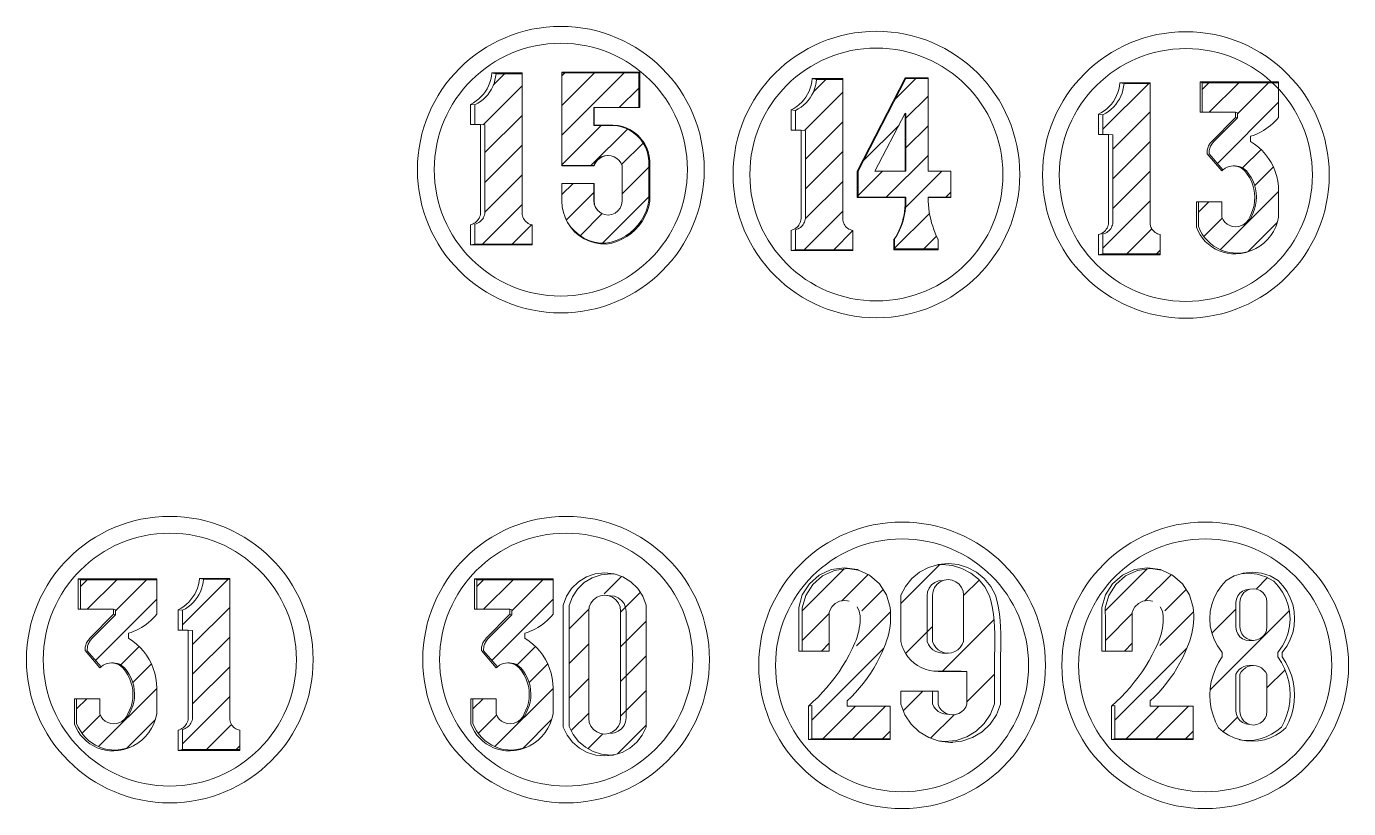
# Model space of a CAD drawing. Header units: inches. Extents: x -241 to 4575, y -126 to 1063.
# Drawn here: x 552.4 to 624.8, y 668 to 710.9 of the extents above; entities that cross this region are included whole.
import ezdxf

# ---------------------------------------------------------------- set-up
doc = ezdxf.new("R2010")
doc.units = ezdxf.units.IN
doc.header["$MEASUREMENT"] = 0
pattern_1 = [(45, (81.5447, 1249.3247), (-0.8148213, 0.8148213), [])]

msp = doc.modelspace()

# ---------------------------------------------------------------- hatches: boundary and pattern name
at = {"lineweight": 20}
h = msp.add_hatch(dxfattribs=at)
h.set_pattern_fill('ANSI31', color=256, scale=9.218651)
h.set_pattern_definition(pattern_1)
h.paths.add_polyline_path([(579.946, 700.022), (579.876, 700.055), (579.811, 700.096), (579.751, 700.144), (579.697, 700.2), (579.651, 700.261), (579.611, 700.327), (579.58, 700.398), (579.558, 700.471), (579.544, 700.547), (579.539, 700.624), (579.539, 708.264), (578.106, 708.264), (578.084, 708.086), (578.048, 707.91), (577.996, 707.738), (577.93, 707.571), (577.849, 707.41), (577.755, 707.257), (577.648, 707.113), (577.528, 706.978), (577.398, 706.855), (577.257, 706.743), (577.107, 706.644), (576.949, 706.558), (576.949, 705.476), (577.261, 705.476), (577.499, 705.458), (577.499, 700.654), (577.489, 700.58), (577.471, 700.507), (577.446, 700.437), (577.413, 700.369), (577.374, 700.306), (577.328, 700.246), (577.276, 700.192), (577.219, 700.144), (577.156, 700.102), (577.09, 700.067), (577.021, 700.039), (576.949, 700.018), (576.949, 698.919), (580.095, 698.919), (580.095, 699.982), (580.019, 699.997)])
h = msp.add_hatch(dxfattribs=at)
h.set_pattern_fill('ANSI31', color=256, scale=9.218651)
h.set_pattern_definition(pattern_1)
h.paths.add_polyline_path([(586.016, 704.673), (585.841, 704.863), (585.643, 705.031), (585.426, 705.173), (585.194, 705.287), (584.992, 705.357), (584.758, 705.406), (584.48, 705.426), (583.459, 705.426), (583.459, 706.413), (585.933, 706.413), (585.933, 708.312), (581.716, 708.312), (581.716, 703.227), (583.459, 703.227), (583.526, 703.379), (583.624, 703.513), (583.748, 703.624), (583.891, 703.708), (584.05, 703.759), (584.232, 703.778), (584.416, 703.759), (584.576, 703.707), (584.721, 703.623), (584.846, 703.511), (584.944, 703.375), (585.012, 703.221), (585.012, 701.278), (584.986, 701.081), (584.91, 700.897), (584.789, 700.738), (584.631, 700.617), (584.447, 700.541), (584.249, 700.515), (584.052, 700.541), (583.867, 700.617), (583.694, 700.75), (583.56, 700.925), (583.485, 701.107), (583.459, 701.303), (583.459, 702.25), (581.716, 702.25), (581.716, 701.278), (581.737, 700.964), (581.8, 700.655), (581.891, 700.391), (582.032, 700.113), (582.208, 699.855), (582.417, 699.624), (582.655, 699.422), (582.918, 699.254), (583.201, 699.122), (583.498, 699.03), (583.806, 698.977), (584.118, 698.966), (584.409, 699.023), (584.692, 699.111), (584.965, 699.228), (585.223, 699.374), (585.465, 699.546), (585.686, 699.743), (585.886, 699.963), (586.061, 700.202), (586.21, 700.459), (586.331, 700.73), (586.422, 701.012), (586.483, 701.303), (586.483, 703.227), (586.482, 703.486), (586.449, 703.743), (586.385, 703.993), (586.29, 704.235), (586.167, 704.462)])
h = msp.add_hatch(dxfattribs=at)
h.set_pattern_fill('ANSI31', color=256, scale=9.218651)
h.set_pattern_definition([(45, (81.5447, 1249.3247), (-0.8148213, 0.8148213), [])])
h.paths.add_polyline_path([(601.788, 708.003), (600.571, 708.003), (597.96, 702.918), (597.96, 701.491), (600.571, 701.491), (600.572, 701.278), (600.567, 701.095), (600.554, 700.913), (600.533, 700.732), (600.502, 700.552), (600.462, 700.373), (600.414, 700.197), (600.358, 700.023), (600.293, 699.853), (600.22, 699.685), (600.139, 699.522), (600.05, 699.362), (599.953, 699.207), (599.953, 698.657), (602.343, 698.657), (602.343, 699.165), (602.256, 699.345), (602.176, 699.528), (602.104, 699.714), (602.039, 699.902), (601.981, 700.093), (601.93, 700.286), (601.887, 700.481), (601.852, 700.677), (601.824, 700.875), (601.804, 701.073), (601.792, 701.272), (601.787, 701.491), (603.037, 701.491), (603.037, 702.912), (601.788, 702.912)])
h.paths.add_polyline_path([(600.539, 706.105), (600.571, 706.079), (600.571, 702.918), (600.539, 702.912), (598.873, 702.912)], flags=16)
h = msp.add_hatch(dxfattribs=at)
h.set_pattern_fill('ANSI31', color=256, scale=9.218651)
h.set_pattern_definition(pattern_1)
h.paths.add_polyline_path([(597.514, 699.713), (597.445, 699.746), (597.379, 699.787), (597.319, 699.836), (597.266, 699.891), (597.219, 699.952), (597.18, 700.018), (597.148, 700.089), (597.126, 700.162), (597.112, 700.238), (597.108, 700.315), (597.108, 707.956), (595.674, 707.956), (595.653, 707.777), (595.616, 707.601), (595.564, 707.429), (595.498, 707.262), (595.417, 707.101), (595.323, 706.948), (595.216, 706.804), (595.096, 706.669), (594.966, 706.546), (594.825, 706.434), (594.675, 706.335), (594.517, 706.249), (594.517, 705.167), (594.829, 705.167), (595.067, 705.15), (595.067, 700.346), (595.057, 700.271), (595.039, 700.199), (595.014, 700.128), (594.981, 700.061), (594.942, 699.997), (594.896, 699.938), (594.844, 699.884), (594.787, 699.835), (594.725, 699.793), (594.659, 699.758), (594.589, 699.73), (594.517, 699.709), (594.517, 698.61), (597.663, 698.61), (597.663, 699.673), (597.587, 699.689)])
h = msp.add_hatch(dxfattribs=at)
h.set_pattern_fill('ANSI31', color=256, scale=9.218651)
h.set_pattern_definition(pattern_1)
h.paths.add_polyline_path([(614.367, 699.48), (614.298, 699.513), (614.232, 699.554), (614.172, 699.603), (614.119, 699.658), (614.072, 699.719), (614.032, 699.785), (614.001, 699.856), (613.979, 699.93), (613.965, 700.005), (613.961, 700.082), (613.961, 707.723), (612.527, 707.723), (612.506, 707.544), (612.469, 707.368), (612.417, 707.196), (612.351, 707.029), (612.27, 706.868), (612.176, 706.715), (612.069, 706.571), (611.949, 706.436), (611.819, 706.313), (611.678, 706.201), (611.528, 706.102), (611.37, 706.016), (611.37, 704.934), (611.682, 704.934), (611.92, 704.917), (611.92, 700.113), (611.91, 700.038), (611.892, 699.966), (611.867, 699.895), (611.834, 699.828), (611.795, 699.764), (611.749, 699.705), (611.697, 699.651), (611.64, 699.602), (611.578, 699.56), (611.512, 699.525), (611.442, 699.497), (611.37, 699.477), (611.37, 698.377), (614.516, 698.377), (614.516, 699.44), (614.44, 699.456)])
h = msp.add_hatch(dxfattribs=at)
h.set_pattern_fill('ANSI31', color=256, scale=9.218651)
h.set_pattern_definition(pattern_1)
h.paths.add_polyline_path([(620.999, 707.77), (616.814, 707.77), (616.814, 706.149), (618.639, 706.149), (618.738, 706.121), (618.738, 705.846), (617.447, 704.542), (617.367, 704.449), (617.332, 704.399), (617.3, 704.346), (617.272, 704.291), (617.248, 704.234), (617.228, 704.176), (617.212, 704.116), (617.201, 704.056), (617.19, 703.933), (617.191, 703.871), (617.949, 702.987), (617.974, 703.011), (618.069, 703.08), (618.173, 703.135), (618.283, 703.175), (618.397, 703.199), (618.514, 703.207), (618.615, 703.207), (618.73, 703.199), (618.844, 703.175), (618.953, 703.136), (619.056, 703.081), (619.15, 703.013), (619.233, 702.933), (619.374, 702.759), (619.496, 702.572), (619.598, 702.373), (619.679, 702.164), (619.738, 701.948), (619.773, 701.727), (619.786, 701.504), (619.775, 701.28), (619.741, 701.059), (619.684, 700.843), (619.605, 700.634), (619.505, 700.434), (619.433, 700.286), (619.333, 700.155), (619.209, 700.048), (619.066, 699.968), (618.97, 699.935), (618.812, 699.885), (618.647, 699.869), (618.481, 699.885), (618.323, 699.935), (618.178, 700.016), (618.053, 700.125), (617.952, 700.257), (617.88, 700.406), (617.88, 701.239), (616.612, 701.239), (616.612, 699.884), (616.702, 699.673), (616.814, 699.472), (616.946, 699.284), (617.096, 699.11), (617.263, 698.953), (617.446, 698.814), (617.642, 698.694), (617.849, 698.595), (618.065, 698.518), (618.289, 698.463), (618.516, 698.432), (618.746, 698.424), (619.022, 698.447), (619.294, 698.502), (619.558, 698.587), (619.753, 698.675), (619.963, 698.801), (620.185, 698.971), (620.387, 699.166), (620.564, 699.383), (620.716, 699.618), (620.84, 699.869), (620.935, 700.133), (620.999, 700.406), (620.999, 701.824), (620.987, 702.097), (620.952, 702.368), (620.894, 702.635), (620.813, 702.896), (620.711, 703.149), (620.587, 703.392), (620.442, 703.624), (620.279, 703.843), (620.097, 704.047), (619.899, 704.234), (619.685, 704.404), (619.457, 704.555), (619.457, 704.833), (619.606, 704.883), (619.753, 704.939), (619.896, 705.004), (620.037, 705.075), (620.173, 705.153), (620.305, 705.237), (620.434, 705.328), (620.557, 705.425), (620.676, 705.529), (620.789, 705.638), (620.897, 705.752), (620.999, 705.872)])
h = msp.add_hatch(dxfattribs=at)
h.set_pattern_fill('ANSI31', color=256, scale=17)
h.set_pattern_definition([(45, (-351.3235, 1563.7675), (-1.502602, 1.502602), [])])
h.paths.add_polyline_path([(605.432, 676.487), (605.439, 676.616), (605.449, 676.933), (605.451, 677.25), (605.444, 677.568), (605.43, 677.885), (605.404, 678.257), (605.364, 678.604), (605.309, 678.949), (605.237, 679.291), (605.15, 679.63), (604.892, 680.11), (604.546, 680.531), (604.124, 680.877), (603.643, 681.133), (603.121, 681.291), (602.579, 681.344), (602.252, 681.312), (601.807, 681.177), (601.321, 680.918), (600.895, 680.57), (600.545, 680.145), (600.285, 679.66), (600.285, 677.127), (600.348, 676.899), (600.436, 676.68), (600.549, 676.471), (600.684, 676.277), (600.84, 676.099), (601.016, 675.94), (601.208, 675.802), (601.415, 675.687), (601.634, 675.595), (601.861, 675.529), (602.094, 675.489), (602.132, 675.487), (603.605, 675.487), (603.918, 675.476), (603.918, 673.673), (603.847, 673.513), (603.745, 673.372), (603.615, 673.255), (603.464, 673.168), (603.298, 673.114), (603.124, 673.095), (602.951, 673.114), (602.648, 673.148), (602.483, 673.201), (602.334, 673.288), (602.205, 673.404), (602.104, 673.543), (602.034, 673.701), (602.034, 674.394), (600.285, 674.394), (600.285, 673.673), (600.51, 673.099), (600.854, 672.588), (601.3, 672.163), (601.828, 671.845), (602.341, 671.671), (602.72, 671.63), (603.326, 671.696), (603.904, 671.891), (604.426, 672.207), (604.868, 672.628), (605.209, 673.134), (605.432, 673.701)])
h.paths.add_polyline_path([(603.553, 676.794), (603.414, 676.664), (603.251, 676.567), (603.07, 676.506), (602.881, 676.486), (602.692, 676.506), (602.511, 676.567), (602.348, 676.664), (602.209, 676.794), (602.101, 676.951), (602.029, 677.127), (602.029, 679.66), (602.058, 679.88), (602.143, 680.086), (602.279, 680.262), (602.455, 680.398), (602.661, 680.483), (602.881, 680.512), (603.102, 680.483), (603.307, 680.398), (603.484, 680.262), (603.619, 680.086), (603.704, 679.88), (603.733, 679.66), (603.733, 677.127), (603.661, 676.951)], flags=16)
h = msp.add_hatch(dxfattribs=at)
h.set_pattern_fill('ANSI31', color=256, scale=9.218651)
h.set_pattern_definition([(45, (20.0523, 1222.0637), (-0.8148213, 0.8148213), [])])
h.paths.add_polyline_path([(559.506, 680.509), (555.322, 680.509), (555.322, 678.888), (557.147, 678.888), (557.246, 678.86), (557.246, 678.585), (555.955, 677.281), (555.874, 677.188), (555.839, 677.138), (555.808, 677.085), (555.78, 677.03), (555.756, 676.973), (555.736, 676.915), (555.72, 676.855), (555.708, 676.795), (555.697, 676.672), (555.698, 676.61), (556.457, 675.726), (556.482, 675.75), (556.577, 675.819), (556.68, 675.874), (556.79, 675.914), (556.905, 675.938), (557.022, 675.946), (557.122, 675.947), (557.238, 675.938), (557.352, 675.914), (557.461, 675.875), (557.563, 675.82), (557.657, 675.752), (557.741, 675.672), (557.882, 675.498), (558.004, 675.311), (558.106, 675.112), (558.187, 674.903), (558.245, 674.687), (558.281, 674.466), (558.294, 674.243), (558.283, 674.019), (558.249, 673.798), (558.192, 673.582), (558.113, 673.373), (558.013, 673.173), (557.941, 673.025), (557.841, 672.894), (557.717, 672.787), (557.573, 672.707), (557.478, 672.674), (557.319, 672.624), (557.154, 672.608), (556.989, 672.624), (556.831, 672.674), (556.686, 672.755), (556.561, 672.864), (556.46, 672.996), (556.387, 673.145), (556.387, 673.978), (555.12, 673.978), (555.12, 672.623), (555.21, 672.412), (555.322, 672.211), (555.453, 672.023), (555.604, 671.849), (555.771, 671.692), (555.954, 671.553), (556.15, 671.433), (556.357, 671.334), (556.573, 671.257), (556.796, 671.203), (557.024, 671.171), (557.253, 671.163), (557.53, 671.186), (557.802, 671.241), (558.066, 671.326), (558.261, 671.414), (558.471, 671.54), (558.693, 671.71), (558.894, 671.905), (559.072, 672.122), (559.224, 672.357), (559.348, 672.609), (559.443, 672.872), (559.506, 673.145), (559.506, 674.563), (559.495, 674.836), (559.46, 675.107), (559.402, 675.374), (559.321, 675.635), (559.218, 675.888), (559.094, 676.131), (558.95, 676.363), (558.786, 676.582), (558.605, 676.786), (558.406, 676.973), (558.192, 677.143), (557.965, 677.294), (557.965, 677.572), (558.114, 677.622), (558.261, 677.678), (558.404, 677.743), (558.544, 677.814), (558.681, 677.892), (558.813, 677.976), (558.941, 678.067), (559.065, 678.164), (559.183, 678.268), (559.297, 678.377), (559.404, 678.491), (559.506, 678.611)])
h = msp.add_hatch(dxfattribs=at)
h.set_pattern_fill('ANSI31', color=256, scale=9.218651)
h.set_pattern_definition([(45, (31.0971, 1222.1401), (-0.8148213, 0.8148213), [])])
h.paths.add_polyline_path([(563.92, 672.296), (563.85, 672.329), (563.785, 672.37), (563.725, 672.418), (563.671, 672.473), (563.624, 672.534), (563.585, 672.601), (563.554, 672.671), (563.531, 672.745), (563.518, 672.821), (563.513, 672.898), (563.513, 680.538), (562.079, 680.538), (562.058, 680.36), (562.022, 680.184), (561.97, 680.011), (561.903, 679.844), (561.823, 679.684), (561.728, 679.531), (561.621, 679.386), (561.502, 679.252), (561.371, 679.128), (561.23, 679.017), (561.081, 678.917), (560.923, 678.832), (560.923, 677.749), (561.235, 677.749), (561.472, 677.732), (561.472, 672.928), (561.462, 672.854), (561.445, 672.781), (561.419, 672.71), (561.387, 672.643), (561.347, 672.579), (561.301, 672.52), (561.249, 672.466), (561.192, 672.418), (561.13, 672.376), (561.064, 672.341), (560.995, 672.313), (560.923, 672.292), (560.923, 671.192), (564.068, 671.192), (564.068, 672.255), (563.993, 672.271)])
h = msp.add_hatch(dxfattribs=at)
h.set_pattern_fill('ANSI31', color=256, scale=9.218651)
h.set_pattern_definition([(45, (41.7751, 1222.0637), (-0.8148213, 0.8148213), [])])
h.paths.add_polyline_path([(581.229, 680.509), (577.045, 680.509), (577.045, 678.888), (578.87, 678.888), (578.969, 678.86), (578.969, 678.585), (577.678, 677.281), (577.597, 677.188), (577.562, 677.138), (577.53, 677.085), (577.503, 677.03), (577.479, 676.973), (577.459, 676.915), (577.443, 676.855), (577.431, 676.795), (577.42, 676.672), (577.421, 676.61), (578.18, 675.726), (578.205, 675.75), (578.3, 675.819), (578.403, 675.874), (578.513, 675.914), (578.628, 675.938), (578.745, 675.946), (578.845, 675.947), (578.961, 675.938), (579.074, 675.914), (579.184, 675.875), (579.286, 675.82), (579.38, 675.752), (579.464, 675.672), (579.605, 675.498), (579.727, 675.311), (579.829, 675.112), (579.91, 674.903), (579.968, 674.687), (580.004, 674.466), (580.016, 674.243), (580.006, 674.019), (579.972, 673.798), (579.915, 673.582), (579.836, 673.373), (579.735, 673.173), (579.664, 673.025), (579.564, 672.894), (579.44, 672.787), (579.296, 672.707), (579.2, 672.674), (579.042, 672.624), (578.877, 672.608), (578.712, 672.624), (578.554, 672.674), (578.409, 672.755), (578.283, 672.864), (578.182, 672.996), (578.11, 673.145), (578.11, 673.978), (576.842, 673.978), (576.842, 672.623), (576.933, 672.412), (577.044, 672.211), (577.176, 672.023), (577.326, 671.849), (577.494, 671.692), (577.676, 671.553), (577.872, 671.433), (578.08, 671.334), (578.296, 671.257), (578.519, 671.203), (578.747, 671.171), (578.976, 671.163), (579.253, 671.186), (579.525, 671.241), (579.789, 671.326), (579.984, 671.414), (580.193, 671.54), (580.416, 671.71), (580.617, 671.905), (580.795, 672.122), (580.947, 672.357), (581.071, 672.609), (581.165, 672.872), (581.229, 673.145), (581.229, 674.563), (581.217, 674.836), (581.182, 675.107), (581.124, 675.374), (581.044, 675.635), (580.941, 675.888), (580.817, 676.131), (580.673, 676.363), (580.509, 676.582), (580.328, 676.786), (580.129, 676.973), (579.915, 677.143), (579.688, 677.294), (579.688, 677.572), (579.837, 677.622), (579.983, 677.678), (580.127, 677.743), (580.267, 677.814), (580.404, 677.892), (580.536, 677.976), (580.664, 678.067), (580.788, 678.164), (580.906, 678.268), (581.019, 678.377), (581.127, 678.491), (581.229, 678.611)])
h = msp.add_hatch(dxfattribs=at)
h.set_pattern_fill('ANSI31', color=256, scale=10.758676)
h.set_pattern_definition([(45, (-209.8908, 1342.6534), (-0.9509416, 0.9509416), [])])
h.paths.add_polyline_path([(582.121, 679.086), (582.121, 672.455), (582.335, 672.02), (582.633, 671.637), (583.001, 671.321), (583.426, 671.086), (583.889, 670.941), (584.371, 670.892), (584.637, 670.919), (585.016, 671.037), (585.444, 671.275), (585.816, 671.594), (586.117, 671.981), (586.333, 672.42), (586.333, 679.116), (586.153, 679.6), (585.871, 680.032), (585.501, 680.392), (585.062, 680.663), (584.63, 680.812), (584.371, 680.84), (583.863, 680.784), (583.38, 680.618), (582.944, 680.35), (582.578, 679.993), (582.299, 679.565)])
h.paths.add_polyline_path([(584.933, 672.49), (584.191, 671.92), (583.268, 672.303), (583.188, 672.911), (583.188, 679.211), (583.93, 679.78), (584.273, 679.638), (584.664, 679.594), (584.933, 678.944)], flags=16)
h = msp.add_hatch(dxfattribs=at)
h.set_pattern_fill('ANSI31', color=256, scale=9.218651)
h.set_pattern_definition([(45, (-40.5242, 1249.3247), (-0.8148213, 0.8148213), [])])
h.paths.add_polyline_path([(599.701, 673.581), (597.343, 673.581), (597.343, 673.858), (597.584, 674.088), (597.815, 674.327), (598.036, 674.576), (598.246, 674.833), (598.446, 675.099), (598.634, 675.373), (598.812, 675.655), (598.977, 675.943), (599.131, 676.238), (599.272, 676.539), (599.4, 676.846), (599.444, 676.965), (599.516, 677.158), (599.579, 677.353), (599.631, 677.552), (599.673, 677.753), (599.704, 677.956), (599.725, 678.161), (599.735, 678.366), (599.734, 678.572), (599.723, 678.777), (599.701, 678.981), (599.502, 679.677), (599.115, 680.287), (598.571, 680.763), (597.98, 681.035), (597.362, 681.124), (596.653, 681.022), (596.002, 680.723), (595.463, 680.251), (595.08, 679.646), (594.883, 678.958), (594.89, 678.242), (594.89, 676.594), (596.366, 676.594), (596.366, 678.76), (596.504, 679.02), (596.695, 679.207), (596.934, 679.326), (597.198, 679.367), (597.362, 679.34), (597.461, 679.326), (597.466, 679.324), (597.623, 679.299), (597.859, 679.181), (598.048, 678.997), (598.173, 678.764), (598.22, 678.504), (598.22, 678.336), (598.212, 678.169), (598.196, 678.003), (598.172, 677.837), (598.14, 677.673), (598.1, 677.511), (598.053, 677.35), (597.997, 677.193), (597.934, 677.038), (597.864, 676.886), (597.785, 676.712), (597.625, 676.393), (597.452, 676.08), (597.268, 675.773), (597.072, 675.473), (596.865, 675.182), (596.648, 674.898), (596.42, 674.622), (596.181, 674.355), (595.933, 674.097), (595.676, 673.849), (595.409, 673.61), (595.409, 671.787), (599.701, 671.787)])
h = msp.add_hatch(dxfattribs=at)
h.set_pattern_fill('ANSI31', color=256, scale=9.218651)
h.set_pattern_definition([(45, (-23.9104, 1249.3247), (-0.8148213, 0.8148213), [])])
h.paths.add_polyline_path([(616.315, 673.581), (613.957, 673.581), (613.957, 673.858), (614.198, 674.088), (614.429, 674.327), (614.649, 674.576), (614.86, 674.833), (615.06, 675.099), (615.248, 675.373), (615.425, 675.655), (615.591, 675.943), (615.744, 676.238), (615.886, 676.539), (616.014, 676.846), (616.057, 676.965), (616.13, 677.158), (616.193, 677.353), (616.245, 677.552), (616.287, 677.753), (616.318, 677.956), (616.339, 678.161), (616.349, 678.366), (616.348, 678.572), (616.337, 678.777), (616.315, 678.981), (616.116, 679.677), (615.729, 680.287), (615.184, 680.763), (614.593, 681.035), (613.976, 681.124), (613.267, 681.022), (612.616, 680.723), (612.077, 680.251), (611.693, 679.646), (611.497, 678.958), (611.504, 678.242), (611.504, 676.594), (612.979, 676.594), (612.979, 678.76), (613.118, 679.02), (613.309, 679.207), (613.548, 679.326), (613.812, 679.367), (613.976, 679.34), (614.075, 679.326), (614.079, 679.324), (614.237, 679.299), (614.473, 679.181), (614.662, 678.997), (614.786, 678.764), (614.834, 678.504), (614.834, 678.336), (614.826, 678.169), (614.81, 678.003), (614.786, 677.837), (614.754, 677.673), (614.714, 677.511), (614.666, 677.35), (614.611, 677.193), (614.548, 677.038), (614.478, 676.886), (614.399, 676.712), (614.238, 676.393), (614.066, 676.08), (613.881, 675.773), (613.686, 675.473), (613.479, 675.182), (613.261, 674.898), (613.033, 674.622), (612.795, 674.355), (612.547, 674.097), (612.29, 673.849), (612.023, 673.61), (612.023, 671.787), (616.315, 671.787)])
h = msp.add_hatch(dxfattribs=at)
h.set_pattern_fill('ANSI31', color=256, scale=17)
h.set_pattern_definition([(45, (-347.6337, 1563.803), (-1.502602, 1.502602), [])])
h.paths.add_polyline_path([(620.955, 676.515), (620.999, 676.562), (621.22, 676.879), (621.397, 677.223), (621.525, 677.588), (621.603, 677.967), (621.63, 678.353), (621.603, 678.738), (621.525, 679.117), (621.397, 679.482), (621.22, 679.826), (620.999, 680.143), (620.737, 680.427), (620.301, 680.671), (619.826, 680.822), (619.329, 680.873), (618.954, 680.835), (618.571, 680.713), (618.132, 680.466), (617.867, 680.179), (617.643, 679.859), (617.465, 679.512), (617.335, 679.144), (617.256, 678.761), (617.23, 678.372), (617.256, 677.982), (617.335, 677.6), (617.465, 677.231), (617.643, 676.884), (617.867, 676.564), (617.912, 676.515), (617.912, 676.277), (617.708, 675.963), (617.539, 675.629), (617.405, 675.28), (617.308, 674.919), (617.25, 674.549), (617.23, 674.175), (617.25, 673.802), (617.308, 673.432), (617.405, 673.071), (617.539, 672.721), (617.708, 672.388), (617.968, 672.169), (618.253, 671.985), (618.559, 671.838), (618.854, 671.741), (618.994, 671.714), (619.329, 671.693), (619.665, 671.714), (619.995, 671.778), (620.314, 671.883), (620.617, 672.028), (620.899, 672.21), (621.156, 672.427), (621.324, 672.757), (621.457, 673.103), (621.552, 673.461), (621.61, 673.827), (621.63, 674.197), (621.61, 674.567), (621.552, 674.933), (621.457, 675.291), (621.324, 675.637), (621.156, 675.967), (620.955, 676.278)])
h.paths.add_polyline_path([(619.92, 675.741), (620.057, 675.669), (620.178, 675.573), (620.279, 675.456), (620.355, 675.322), (620.355, 673.275), (620.33, 673.084), (620.256, 672.906), (620.139, 672.753), (619.986, 672.636), (619.808, 672.562), (619.618, 672.537), (619.427, 672.562), (619.204, 672.6), (619.028, 672.673), (618.877, 672.789), (618.761, 672.94), (618.688, 673.116), (618.663, 673.305), (618.663, 675.332), (618.739, 675.465), (618.838, 675.582), (618.958, 675.677), (619.094, 675.747), (619.241, 675.791), (619.393, 675.805), (619.618, 675.799), (619.771, 675.784)], flags=16)
h.paths.add_polyline_path([(619.808, 677.202), (619.618, 677.177), (619.393, 677.17), (619.204, 677.194), (619.028, 677.267), (618.877, 677.383), (618.761, 677.535), (618.688, 677.711), (618.663, 677.9), (618.663, 679.251), (618.688, 679.44), (618.761, 679.617), (618.877, 679.768), (619.028, 679.884), (619.204, 679.957), (619.427, 679.992), (619.618, 680.017), (619.808, 679.992), (619.986, 679.918), (620.139, 679.801), (620.256, 679.648), (620.33, 679.47), (620.355, 679.279), (620.355, 677.915), (620.33, 677.724), (620.256, 677.546), (620.139, 677.393), (619.986, 677.276)], flags=16)

# ---------------------------------------------------------------- linework, layer by layer
for p, q in [((585.933, 708.312), (585.933, 706.413)), ((600.571, 708.003), (601.788, 708.003)), ((616.696, 707.815), (616.696, 706.149)), ((616.814, 707.77), (616.814, 706.149)), ((576.949, 706.558), (576.949, 705.476)), ((583.486, 706.413), (583.486, 705.442)), ((594.517, 706.249), (594.517, 705.167)), ((600.539, 702.912), (600.539, 706.105)), ((611.37, 706.016), (611.37, 704.934)), ((616.696, 706.149), (616.814, 706.149)), ((616.814, 706.149), (618.639, 706.149)), ((618.639, 706.149), (618.738, 706.121)), ((618.738, 706.121), (618.738, 705.846)), ((584.249, 703.776), (584.416, 703.759)), ((584.416, 703.759), (584.576, 703.707)), ((584.576, 703.707), (584.721, 703.623)), ((581.716, 703.227), (583.459, 703.227)), ((584.721, 703.623), (584.846, 703.511)), ((584.846, 703.511), (584.944, 703.375)), ((584.944, 703.375), (585.012, 703.221)), ((585.012, 703.221), (585.012, 701.278)), ((584.91, 700.897), (584.789, 700.738)), ((584.986, 701.081), (584.91, 700.897)), ((585.012, 701.278), (584.986, 701.081)), ((583.867, 700.617), (583.709, 700.738)), ((584.052, 700.541), (583.867, 700.617)), ((584.249, 700.515), (584.052, 700.541)), ((584.447, 700.541), (584.249, 700.515)), ((584.631, 700.617), (584.447, 700.541)), ((584.789, 700.738), (584.631, 700.617)), ((618.97, 699.935), (618.812, 699.885)), ((576.949, 698.919), (580.095, 698.919)), ((594.517, 698.61), (597.663, 698.61)), ((611.37, 698.377), (614.516, 698.377)), ((555.204, 680.554), (555.204, 678.888)), ((555.322, 680.509), (555.322, 678.888)), ((576.927, 680.554), (576.927, 678.888)), ((577.045, 680.509), (577.045, 678.888)), ((555.204, 678.888), (555.322, 678.888)), ((555.322, 678.888), (557.147, 678.888)), ((557.147, 678.888), (557.246, 678.86)), ((557.246, 678.86), (557.246, 678.585)), ((560.923, 678.832), (560.923, 677.749)), ((576.927, 678.888), (577.045, 678.888)), ((577.045, 678.888), (578.87, 678.888)), ((578.87, 678.888), (578.969, 678.86)), ((578.969, 678.86), (578.969, 678.585)), ((619.464, 675.784), (619.315, 675.741)), ((619.618, 675.799), (619.464, 675.784)), ((557.478, 672.674), (557.319, 672.624)), ((579.2, 672.674), (579.042, 672.624)), ((560.923, 671.192), (564.068, 671.192))]:
    msp.add_line(p, q, dxfattribs=at)
for points in [[(576.706, 698.871), (580.095, 698.871), (580.095, 698.919), (580.095, 699.982), (580.019, 699.997), (579.946, 700.022), (579.876, 700.055), (579.811, 700.096), (579.751, 700.144), (579.697, 700.2), (579.651, 700.261), (579.611, 700.327), (579.58, 700.398), (579.558, 700.471), (579.544, 700.547), (579.539, 700.624), (579.539, 708.264), (579.539, 708.309), (577.874, 708.309), (577.853, 708.129), (577.816, 707.951), (577.763, 707.777), (577.696, 707.608), (577.615, 707.446), (577.52, 707.292), (577.411, 707.146), (577.291, 707.01), (577.159, 706.885), (577.017, 706.773), (576.865, 706.672), (576.706, 706.586), (576.706, 705.476), (576.949, 705.476), (577.261, 705.476), (577.261, 700.624), (577.251, 700.549), (577.233, 700.476), (577.208, 700.404), (577.175, 700.336), (577.135, 700.272), (577.088, 700.212), (577.036, 700.158), (576.978, 700.109), (576.915, 700.066), (576.849, 700.031), (576.779, 700.003), (576.706, 699.982), (576.706, 698.871), (576.949, 698.919), (576.949, 700.018), (577.021, 700.039), (577.09, 700.067), (577.156, 700.102), (577.219, 700.144), (577.276, 700.192), (577.328, 700.246), (577.374, 700.306), (577.413, 700.369), (577.446, 700.437), (577.471, 700.507), (577.489, 700.58), (577.499, 700.654), (577.499, 705.458), (577.261, 705.476)], [(576.706, 706.586), (576.949, 706.558), (577.107, 706.644), (577.257, 706.743), (577.398, 706.855), (577.528, 706.978), (577.648, 707.113), (577.755, 707.257), (577.849, 707.41), (577.93, 707.571), (577.996, 707.738), (578.048, 707.91), (578.084, 708.086), (578.106, 708.264)], [(577.874, 708.309), (578.106, 708.264), (579.539, 708.264)], [(585.984, 708.356), (581.716, 708.356), (581.716, 708.312)], [(583.486, 703.221), (581.716, 703.221), (581.716, 703.227), (581.716, 708.312), (585.933, 708.312), (585.984, 708.356), (585.984, 706.413), (585.933, 706.413), (583.486, 706.413), (583.459, 706.388), (583.459, 705.426), (583.486, 705.442), (584.516, 705.442), (584.797, 705.422), (585.034, 705.372), (585.238, 705.302), (585.473, 705.187), (585.691, 705.043), (585.891, 704.874), (586.068, 704.682), (586.22, 704.469)], [(594.274, 698.563), (597.663, 698.563), (597.663, 698.61), (597.663, 699.673), (597.587, 699.689), (597.514, 699.713), (597.445, 699.746), (597.379, 699.787), (597.319, 699.836), (597.266, 699.891), (597.219, 699.952), (597.18, 700.018), (597.148, 700.089), (597.126, 700.162), (597.112, 700.238), (597.108, 700.315), (597.108, 707.956), (597.108, 708), (595.442, 708), (595.421, 707.82), (595.384, 707.642), (595.332, 707.468), (595.265, 707.3), (595.183, 707.137), (595.088, 706.983), (594.98, 706.837), (594.859, 706.701), (594.727, 706.577), (594.585, 706.464), (594.434, 706.364), (594.274, 706.277), (594.274, 705.167), (594.517, 705.167), (594.829, 705.167), (594.829, 700.315), (594.819, 700.24), (594.801, 700.167), (594.776, 700.096), (594.743, 700.027), (594.703, 699.963), (594.657, 699.903), (594.604, 699.849), (594.546, 699.8), (594.484, 699.758), (594.417, 699.722), (594.347, 699.694), (594.274, 699.673), (594.274, 698.563), (594.517, 698.61), (594.517, 699.709), (594.589, 699.73), (594.659, 699.758), (594.725, 699.793), (594.787, 699.835), (594.844, 699.884), (594.896, 699.938), (594.942, 699.997), (594.981, 700.061), (595.014, 700.128), (595.039, 700.199), (595.057, 700.271), (595.067, 700.346), (595.067, 705.15), (594.829, 705.167)], [(595.442, 708), (595.674, 707.956), (597.108, 707.956)], [(597.902, 701.472), (597.902, 702.912), (600.539, 708.048)], [(601.788, 701.472), (603.037, 701.472), (603.037, 701.491), (603.037, 702.912), (601.788, 702.912), (601.788, 708.003), (601.788, 708.048), (600.539, 708.048), (600.571, 708.003), (597.96, 702.918), (597.96, 701.491)], [(594.274, 706.277), (594.517, 706.249), (594.675, 706.335), (594.825, 706.434), (594.966, 706.546), (595.096, 706.669), (595.216, 706.804), (595.323, 706.948), (595.417, 707.101), (595.498, 707.262), (595.564, 707.429), (595.616, 707.601), (595.653, 707.777), (595.674, 707.956)], [(611.127, 698.33), (614.516, 698.33), (614.516, 698.377), (614.516, 699.44), (614.44, 699.456), (614.367, 699.48), (614.298, 699.513), (614.232, 699.554), (614.172, 699.603), (614.119, 699.658), (614.072, 699.719), (614.032, 699.785), (614.001, 699.856), (613.979, 699.93), (613.965, 700.005), (613.961, 700.082), (613.961, 707.723), (613.961, 707.767), (612.295, 707.767), (612.274, 707.587), (612.237, 707.409), (612.185, 707.235), (612.118, 707.067), (612.036, 706.904), (611.941, 706.75), (611.833, 706.604), (611.712, 706.468), (611.58, 706.344), (611.438, 706.231), (611.287, 706.131), (611.127, 706.044), (611.127, 704.934), (611.37, 704.934), (611.682, 704.934), (611.682, 700.082), (611.672, 700.007), (611.654, 699.934), (611.629, 699.863), (611.596, 699.794), (611.556, 699.73), (611.51, 699.67), (611.457, 699.616), (611.399, 699.567), (611.337, 699.525), (611.27, 699.489), (611.2, 699.461), (611.127, 699.44), (611.127, 698.33), (611.37, 698.377), (611.37, 699.477), (611.442, 699.497), (611.512, 699.525), (611.578, 699.56), (611.64, 699.602), (611.697, 699.651), (611.749, 699.705), (611.795, 699.764), (611.834, 699.828), (611.867, 699.895), (611.892, 699.966), (611.91, 700.038), (611.92, 700.113), (611.92, 704.917), (611.682, 704.934)], [(611.127, 706.044), (611.37, 706.016), (611.528, 706.102), (611.678, 706.201), (611.819, 706.313), (611.949, 706.436), (612.069, 706.571), (612.176, 706.715), (612.27, 706.868), (612.351, 707.029), (612.417, 707.196), (612.469, 707.368), (612.506, 707.544), (612.527, 707.723)], [(612.295, 707.767), (612.527, 707.723), (613.961, 707.723)], [(620.185, 698.971), (620.387, 699.166), (620.564, 699.383), (620.716, 699.618), (620.84, 699.869), (620.935, 700.133), (620.999, 700.406), (620.999, 701.824), (620.987, 702.097), (620.952, 702.368), (620.894, 702.635), (620.813, 702.896), (620.711, 703.149), (620.587, 703.392), (620.442, 703.624), (620.279, 703.843), (620.097, 704.047), (619.899, 704.234), (619.685, 704.404), (619.457, 704.555), (619.457, 704.833), (619.606, 704.883), (619.753, 704.939), (619.896, 705.004), (620.037, 705.075), (620.173, 705.153), (620.305, 705.237), (620.434, 705.328), (620.557, 705.425), (620.676, 705.529), (620.789, 705.638), (620.897, 705.752), (620.999, 705.872), (620.999, 707.77)], [(618.639, 705.872), (617.335, 704.555), (617.254, 704.461), (617.219, 704.41), (617.187, 704.357), (617.159, 704.301), (617.134, 704.244), (617.114, 704.185), (617.098, 704.125), (617.086, 704.064), (617.075, 703.94), (617.076, 703.878), (617.89, 702.93), (617.949, 702.987), (617.974, 703.011), (618.069, 703.08), (618.173, 703.135), (618.283, 703.175), (618.397, 703.199), (618.514, 703.207)], [(618.639, 706.149), (618.639, 705.872), (618.738, 705.846), (617.447, 704.542), (617.367, 704.449), (617.332, 704.399), (617.3, 704.346), (617.272, 704.291), (617.248, 704.234), (617.228, 704.176), (617.212, 704.116), (617.201, 704.056), (617.19, 703.933), (617.191, 703.871), (617.949, 702.987)], [(583.459, 705.426), (584.48, 705.426), (584.758, 705.406), (584.992, 705.357), (585.194, 705.287), (585.426, 705.173), (585.643, 705.031), (585.841, 704.863), (586.016, 704.673), (586.167, 704.462), (586.29, 704.235), (586.385, 703.993), (586.449, 703.743), (586.482, 703.486), (586.483, 703.227), (586.483, 701.303), (586.422, 701.012), (586.331, 700.73), (586.21, 700.459), (586.061, 700.202), (585.886, 699.963), (585.686, 699.743), (585.465, 699.546), (585.223, 699.374), (584.965, 699.228), (584.692, 699.111), (584.409, 699.023), (584.118, 698.966), (583.806, 698.977), (583.498, 699.03), (583.201, 699.122), (582.918, 699.254), (582.655, 699.422), (582.417, 699.624), (582.208, 699.855), (582.032, 700.113), (581.891, 700.391)], [(581.8, 700.655), (581.891, 700.391), (581.903, 700.358), (582.045, 700.077), (582.223, 699.817), (582.434, 699.583), (582.674, 699.379), (582.939, 699.21), (583.225, 699.077), (583.526, 698.983), (583.836, 698.93), (584.151, 698.919), (584.445, 698.976), (584.731, 699.065), (585.006, 699.184), (585.267, 699.331), (585.511, 699.505), (585.735, 699.704), (585.937, 699.925), (586.114, 700.167), (586.264, 700.426), (586.386, 700.7), (586.478, 700.985), (586.539, 701.278), (586.539, 703.221), (586.538, 703.483), (586.505, 703.742), (586.44, 703.996), (586.345, 704.239), (586.22, 704.469)], [(583.588, 700.897), (583.512, 701.081), (583.486, 701.278), (583.486, 702.25), (583.459, 702.25), (581.716, 702.25), (581.716, 701.278), (581.737, 700.964), (581.8, 700.655)], [(583.588, 700.897), (583.709, 700.738), (583.68, 700.768), (583.56, 700.925), (583.485, 701.107), (583.459, 701.303), (583.459, 702.25)], [(600.539, 701.472), (597.902, 701.472), (597.96, 701.491), (600.571, 701.491)], [(603.037, 701.491), (601.808, 701.491), (601.788, 701.472), (601.792, 701.272), (601.804, 701.073), (601.824, 700.875), (601.852, 700.677), (601.887, 700.481), (601.93, 700.286), (601.981, 700.093), (602.039, 699.902), (602.104, 699.714), (602.176, 699.528), (602.256, 699.345), (602.343, 699.165), (602.343, 698.657), (602.343, 698.61), (599.914, 698.61), (599.914, 699.165), (600.012, 699.322), (600.102, 699.483), (600.184, 699.648), (600.257, 699.817), (600.323, 699.99), (600.38, 700.165), (600.429, 700.343), (600.468, 700.523), (600.499, 700.705), (600.521, 700.888), (600.535, 701.072), (600.539, 701.257)], [(600.539, 701.257), (600.539, 701.472), (600.571, 701.491), (600.572, 701.278), (600.567, 701.095), (600.554, 700.913), (600.533, 700.732), (600.502, 700.552), (600.462, 700.373), (600.414, 700.197), (600.358, 700.023), (600.293, 699.853), (600.22, 699.685), (600.139, 699.522), (600.05, 699.362), (599.953, 699.207), (599.953, 698.657)], [(618.812, 699.885), (618.647, 699.869), (618.481, 699.885), (618.323, 699.935), (618.178, 700.016), (618.053, 700.125), (617.952, 700.257), (617.88, 700.406), (617.88, 701.239), (616.612, 701.239), (616.492, 701.239), (616.492, 699.851), (616.583, 699.638), (616.696, 699.435), (616.829, 699.245), (616.981, 699.07), (617.15, 698.911), (617.334, 698.77), (617.532, 698.649), (617.741, 698.549), (617.96, 698.472), (618.185, 698.417), (618.415, 698.385), (618.647, 698.377), (618.926, 698.4), (619.201, 698.455), (619.467, 698.541), (619.723, 698.657), (619.753, 698.675), (619.963, 698.801), (620.185, 698.971)], [(616.612, 701.239), (616.612, 699.884), (616.702, 699.673), (616.814, 699.472), (616.946, 699.284), (617.096, 699.11), (617.263, 698.953), (617.446, 698.814), (617.642, 698.694), (617.849, 698.595), (618.065, 698.518), (618.289, 698.463), (618.516, 698.432), (618.746, 698.424), (619.022, 698.447), (619.294, 698.502), (619.558, 698.587), (619.753, 698.675)], [(599.914, 698.61), (599.953, 698.657), (602.343, 698.657)], [(601.807, 681.177), (601.321, 680.918), (600.895, 680.57), (600.545, 680.145), (600.285, 679.66), (600.285, 677.127), (600.348, 676.899), (600.436, 676.68), (600.549, 676.471), (600.684, 676.277), (600.84, 676.099), (601.016, 675.94), (601.208, 675.802), (601.415, 675.687), (601.634, 675.595), (601.861, 675.529), (602.094, 675.489), (602.132, 675.487), (602.331, 675.476), (603.918, 675.476)], [(601.807, 681.177), (602.252, 681.312), (602.334, 681.337), (602.881, 681.391), (603.429, 681.337), (603.956, 681.177), (604.442, 680.918), (604.868, 680.57), (605.218, 680.145), (605.478, 679.66), (605.566, 679.318), (605.638, 678.972), (605.694, 678.624), (605.734, 678.273), (605.761, 677.897), (605.775, 677.577), (605.781, 677.257), (605.78, 676.936), (605.77, 676.616), (605.763, 676.486), (605.763, 673.673), (605.537, 673.099), (605.193, 672.588), (604.747, 672.163), (604.22, 671.845), (603.636, 671.647), (603.124, 671.592)], [(602.341, 671.671), (602.72, 671.63), (603.326, 671.696), (603.904, 671.891), (604.426, 672.207), (604.868, 672.628), (605.209, 673.134), (605.432, 673.701), (605.432, 676.487), (605.439, 676.616), (605.449, 676.933), (605.451, 677.25), (605.444, 677.568), (605.43, 677.885), (605.404, 678.257), (605.364, 678.604), (605.309, 678.949), (605.237, 679.291), (605.15, 679.63), (604.892, 680.11), (604.546, 680.531), (604.124, 680.877), (603.643, 681.133), (603.121, 681.291), (602.579, 681.344), (602.252, 681.312)], [(558.693, 671.71), (558.894, 671.905), (559.072, 672.122), (559.224, 672.357), (559.348, 672.609), (559.443, 672.872), (559.506, 673.145), (559.506, 674.563), (559.495, 674.836), (559.46, 675.107), (559.402, 675.374), (559.321, 675.635), (559.218, 675.888), (559.094, 676.131), (558.95, 676.363), (558.786, 676.582), (558.605, 676.786), (558.406, 676.973), (558.192, 677.143), (557.965, 677.294), (557.965, 677.572), (558.114, 677.622), (558.261, 677.678), (558.404, 677.743), (558.544, 677.814), (558.681, 677.892), (558.813, 677.976), (558.941, 678.067), (559.065, 678.164), (559.183, 678.268), (559.297, 678.377), (559.404, 678.491), (559.506, 678.611), (559.506, 680.509)], [(560.679, 671.145), (564.068, 671.145), (564.068, 671.192), (564.068, 672.255), (563.993, 672.271), (563.92, 672.296), (563.85, 672.329), (563.785, 672.37), (563.725, 672.418), (563.671, 672.473), (563.624, 672.534), (563.585, 672.601), (563.554, 672.671), (563.531, 672.745), (563.518, 672.821), (563.513, 672.898), (563.513, 680.538), (563.513, 680.583), (561.848, 680.583), (561.826, 680.402), (561.789, 680.225), (561.737, 680.051), (561.67, 679.882), (561.589, 679.72), (561.493, 679.565), (561.385, 679.42), (561.264, 679.284), (561.133, 679.159), (560.99, 679.046), (560.839, 678.946), (560.679, 678.859), (560.679, 677.749), (560.923, 677.749), (561.235, 677.749), (561.235, 672.898), (561.225, 672.823), (561.207, 672.749), (561.181, 672.678), (561.148, 672.61), (561.108, 672.546), (561.062, 672.486), (561.01, 672.431), (560.952, 672.383), (560.889, 672.34), (560.822, 672.305), (560.752, 672.276), (560.679, 672.255), (560.679, 671.145), (560.923, 671.192), (560.923, 672.292), (560.995, 672.313), (561.064, 672.341), (561.13, 672.376), (561.192, 672.418), (561.249, 672.466), (561.301, 672.52), (561.347, 672.579), (561.387, 672.643), (561.419, 672.71), (561.445, 672.781), (561.462, 672.854), (561.472, 672.928), (561.472, 677.732), (561.235, 677.749)], [(560.679, 678.859), (560.923, 678.832), (561.081, 678.917), (561.23, 679.017), (561.371, 679.128), (561.502, 679.252), (561.621, 679.386), (561.728, 679.531), (561.823, 679.684), (561.903, 679.844), (561.97, 680.011), (562.022, 680.184), (562.058, 680.36), (562.079, 680.538)], [(561.848, 680.583), (562.079, 680.538), (563.513, 680.538)], [(580.416, 671.71), (580.617, 671.905), (580.795, 672.122), (580.947, 672.357), (581.071, 672.609), (581.165, 672.872), (581.229, 673.145), (581.229, 674.563), (581.217, 674.836), (581.182, 675.107), (581.124, 675.374), (581.044, 675.635), (580.941, 675.888), (580.817, 676.131), (580.673, 676.363), (580.509, 676.582), (580.328, 676.786), (580.129, 676.973), (579.915, 677.143), (579.688, 677.294), (579.688, 677.572), (579.837, 677.622), (579.983, 677.678), (580.127, 677.743), (580.267, 677.814), (580.404, 677.892), (580.536, 677.976), (580.664, 678.067), (580.788, 678.164), (580.906, 678.268), (581.019, 678.377), (581.127, 678.491), (581.229, 678.611), (581.229, 680.509)], [(584.637, 670.919), (584.371, 670.892), (583.889, 670.941), (583.426, 671.086), (583.001, 671.321), (582.633, 671.637), (582.335, 672.02), (582.121, 672.455), (582.121, 679.086), (582.299, 679.565), (582.578, 679.993), (582.944, 680.35), (583.38, 680.618), (583.863, 680.784), (584.371, 680.84), (584.63, 680.812)], [(594.702, 676.594), (594.702, 678.258), (594.695, 678.981), (594.893, 679.677), (595.28, 680.287), (595.825, 680.763), (596.482, 681.066), (597.198, 681.169), (597.913, 681.066), (597.98, 681.035), (598.571, 680.763), (599.115, 680.287), (599.502, 679.677), (599.701, 678.981), (599.723, 678.777), (599.734, 678.572), (599.735, 678.366), (599.725, 678.161), (599.704, 677.956), (599.673, 677.753), (599.631, 677.552), (599.579, 677.353), (599.516, 677.158), (599.444, 676.965), (599.4, 676.846), (599.272, 676.539), (599.131, 676.238), (598.977, 675.943), (598.812, 675.655), (598.634, 675.373), (598.446, 675.099), (598.246, 674.833), (598.036, 674.576), (597.815, 674.327), (597.584, 674.088), (597.343, 673.858), (597.343, 673.581), (599.701, 673.581), (599.701, 671.787), (599.701, 671.739), (595.226, 671.739)], [(594.89, 676.594), (594.89, 678.242), (594.883, 678.958), (595.08, 679.646), (595.463, 680.251), (596.002, 680.723), (596.653, 681.022), (597.362, 681.124), (597.98, 681.035)], [(602.579, 680.474), (602.36, 680.445), (602.157, 680.361), (601.982, 680.227), (601.848, 680.052), (601.764, 679.848), (601.735, 679.63), (601.735, 677.123), (601.806, 676.948), (601.913, 676.793), (602.05, 676.664), (602.212, 676.567), (602.391, 676.507), (602.579, 676.487), (602.881, 676.486), (603.07, 676.506), (603.251, 676.567), (603.414, 676.664), (603.553, 676.794), (603.661, 676.951), (603.733, 677.127), (603.733, 679.66)], [(603.733, 679.66), (603.704, 679.88), (603.619, 680.086), (603.484, 680.262), (603.307, 680.398), (603.102, 680.483), (602.881, 680.512), (602.661, 680.483), (602.455, 680.398), (602.279, 680.262), (602.143, 680.086), (602.058, 679.88), (602.029, 679.66), (602.029, 677.127), (602.101, 676.951), (602.209, 676.794), (602.348, 676.664), (602.511, 676.567), (602.692, 676.506), (602.881, 676.486)], [(611.315, 676.594), (611.315, 678.258), (611.308, 678.981), (611.507, 679.677), (611.894, 680.287), (612.439, 680.763), (613.096, 681.066), (613.812, 681.169), (614.527, 681.066), (614.593, 681.035), (615.184, 680.763), (615.729, 680.287), (616.116, 679.677), (616.315, 678.981), (616.337, 678.777), (616.348, 678.572), (616.349, 678.366), (616.339, 678.161), (616.318, 677.956), (616.287, 677.753), (616.245, 677.552), (616.193, 677.353), (616.13, 677.158), (616.057, 676.965), (616.014, 676.846), (615.886, 676.539), (615.744, 676.238), (615.591, 675.943), (615.425, 675.655), (615.248, 675.373), (615.06, 675.099), (614.86, 674.833), (614.649, 674.576), (614.429, 674.327), (614.198, 674.088), (613.957, 673.858), (613.957, 673.581), (616.315, 673.581), (616.315, 671.787), (616.315, 671.739), (611.84, 671.739)], [(611.504, 676.594), (611.504, 678.242), (611.497, 678.958), (611.693, 679.646), (612.077, 680.251), (612.616, 680.723), (613.267, 681.022), (613.976, 681.124), (614.593, 681.035)], [(617.912, 676.277), (617.912, 676.515), (617.867, 676.564), (617.643, 676.884), (617.465, 677.231), (617.335, 677.6), (617.256, 677.982), (617.23, 678.372), (617.256, 678.761), (617.335, 679.144), (617.465, 679.512), (617.643, 679.859), (617.867, 680.179), (618.132, 680.466), (618.571, 680.713), (618.954, 680.835), (619.052, 680.865)], [(618.854, 671.741), (618.994, 671.714), (619.329, 671.693), (619.665, 671.714), (619.995, 671.778), (620.314, 671.883), (620.617, 672.028), (620.899, 672.21), (621.156, 672.427), (621.324, 672.757), (621.457, 673.103), (621.552, 673.461), (621.61, 673.827), (621.63, 674.197), (621.61, 674.567), (621.552, 674.933), (621.457, 675.291), (621.324, 675.637), (621.156, 675.967), (620.955, 676.278), (620.955, 676.515), (620.999, 676.562), (621.22, 676.879), (621.397, 677.223), (621.525, 677.588), (621.603, 677.967), (621.63, 678.353), (621.603, 678.738), (621.525, 679.117), (621.397, 679.482), (621.22, 679.826), (620.999, 680.143), (620.737, 680.427), (620.301, 680.671), (619.826, 680.822), (619.329, 680.873), (618.954, 680.835)], [(621.194, 676.277), (621.194, 676.515), (621.239, 676.564), (621.462, 676.884), (621.641, 677.231), (621.77, 677.6), (621.849, 677.982), (621.876, 678.372), (621.849, 678.761), (621.77, 679.144), (621.641, 679.512), (621.462, 679.859), (621.239, 680.179), (620.974, 680.466), (620.535, 680.713), (620.054, 680.865), (619.553, 680.917), (619.052, 680.865)], [(619.427, 679.992), (619.249, 679.918), (619.096, 679.801), (618.979, 679.648), (618.905, 679.47), (618.88, 679.279), (618.88, 677.915), (618.905, 677.724), (618.979, 677.546), (619.096, 677.393), (619.249, 677.276), (619.427, 677.202), (619.618, 677.177)], [(584.371, 672.077), (584.595, 672.106), (584.803, 672.193), (584.982, 672.33), (585.12, 672.509), (585.206, 672.717), (585.236, 672.941), (585.236, 678.763), (585.206, 678.987), (585.12, 679.195), (584.982, 679.374), (584.803, 679.511), (584.595, 679.598), (584.371, 679.627), (584.06, 679.663), (583.835, 679.633), (583.624, 679.546), (583.443, 679.407), (583.305, 679.226), (583.217, 679.016), (583.188, 678.79), (583.188, 672.911)], [(583.188, 672.911), (583.217, 672.685), (583.305, 672.474), (583.443, 672.294), (583.624, 672.155), (583.835, 672.068), (584.06, 672.038), (584.286, 672.068), (584.497, 672.155), (584.678, 672.294), (584.816, 672.474), (584.903, 672.685), (584.933, 672.911), (584.933, 678.79), (584.903, 679.016), (584.816, 679.226), (584.678, 679.407), (584.497, 679.546), (584.286, 679.633), (584.06, 679.663)], [(594.702, 676.594), (594.89, 676.594), (596.367, 676.594), (596.367, 678.713), (596.38, 678.787), (596.506, 679.022), (596.697, 679.209), (596.936, 679.328), (597.2, 679.369), (597.364, 679.342), (597.464, 679.328), (597.468, 679.326)], [(597.891, 679.02), (598.016, 678.785), (598.064, 678.522), (598.064, 678.353), (598.056, 678.185), (598.04, 678.017), (598.016, 677.85), (597.984, 677.684), (597.943, 677.52), (597.895, 677.358), (597.839, 677.199), (597.776, 677.042), (597.705, 676.889), (597.625, 676.714), (597.463, 676.391), (597.289, 676.075), (597.102, 675.765), (596.905, 675.462), (596.696, 675.168), (596.476, 674.881), (596.246, 674.603), (596.006, 674.333), (595.755, 674.073), (595.495, 673.822), (595.226, 673.581), (595.226, 671.739), (595.409, 671.787), (599.701, 671.787)], [(611.315, 676.594), (611.504, 676.594), (612.981, 676.594), (612.981, 678.713), (612.994, 678.787), (613.12, 679.022), (613.311, 679.209), (613.55, 679.328), (613.814, 679.369), (613.978, 679.342), (614.077, 679.328), (614.082, 679.326)], [(614.505, 679.02), (614.63, 678.785), (614.678, 678.522), (614.678, 678.353), (614.67, 678.185), (614.654, 678.017), (614.63, 677.85), (614.597, 677.684), (614.557, 677.52), (614.509, 677.358), (614.453, 677.199), (614.39, 677.042), (614.318, 676.889), (614.239, 676.714), (614.077, 676.391), (613.902, 676.075), (613.716, 675.765), (613.519, 675.462), (613.31, 675.168), (613.09, 674.881), (612.86, 674.603), (612.619, 674.333), (612.369, 674.073), (612.109, 673.822), (611.84, 673.581), (611.84, 671.739), (612.023, 671.787), (616.315, 671.787)], [(557.147, 678.611), (555.843, 677.294), (555.762, 677.2), (555.726, 677.149), (555.694, 677.096), (555.666, 677.04), (555.642, 676.983), (555.622, 676.924), (555.606, 676.864), (555.594, 676.803), (555.583, 676.679), (555.584, 676.617), (556.397, 675.669), (556.457, 675.726), (556.482, 675.75), (556.577, 675.819), (556.68, 675.874), (556.79, 675.914), (556.905, 675.938), (557.022, 675.946)], [(557.147, 678.888), (557.147, 678.611), (557.246, 678.585), (555.955, 677.281), (555.874, 677.188), (555.839, 677.138), (555.808, 677.085), (555.78, 677.03), (555.756, 676.973), (555.736, 676.915), (555.72, 676.855), (555.708, 676.795), (555.697, 676.672), (555.698, 676.61), (556.457, 675.726)], [(578.87, 678.611), (577.566, 677.294), (577.485, 677.2), (577.449, 677.149), (577.417, 677.096), (577.389, 677.04), (577.365, 676.983), (577.345, 676.924), (577.329, 676.864), (577.317, 676.803), (577.306, 676.679), (577.307, 676.617), (578.12, 675.669), (578.18, 675.726), (578.205, 675.75), (578.3, 675.819), (578.403, 675.874), (578.513, 675.914), (578.628, 675.938), (578.745, 675.946)], [(578.87, 678.888), (578.87, 678.611), (578.969, 678.585), (577.678, 677.281), (577.597, 677.188), (577.562, 677.138), (577.53, 677.085), (577.503, 677.03), (577.479, 676.973), (577.459, 676.915), (577.443, 676.855), (577.431, 676.795), (577.42, 676.672), (577.421, 676.61), (578.18, 675.726)], [(617.912, 676.277), (617.708, 675.963), (617.539, 675.629), (617.405, 675.28), (617.308, 674.919), (617.25, 674.549), (617.23, 674.175), (617.25, 673.802), (617.308, 673.432), (617.405, 673.071), (617.539, 672.721), (617.708, 672.388), (617.968, 672.169), (618.253, 671.985), (618.559, 671.838), (618.854, 671.741), (618.881, 671.732)], [(618.881, 671.732), (619.214, 671.668), (619.553, 671.646), (619.891, 671.668), (620.225, 671.732), (620.547, 671.838), (620.853, 671.985), (621.138, 672.169), (621.398, 672.388), (621.567, 672.721), (621.701, 673.071), (621.798, 673.432), (621.856, 673.802), (621.876, 674.175), (621.856, 674.549), (621.798, 674.919), (621.701, 675.28), (621.567, 675.629), (621.398, 675.963), (621.194, 676.277)], [(603.124, 673.095), (603.298, 673.114), (603.464, 673.168), (603.615, 673.255), (603.745, 673.372), (603.847, 673.513), (603.918, 673.673), (603.918, 675.476), (603.605, 675.487), (602.132, 675.487)], [(619.315, 675.741), (619.178, 675.669), (619.057, 675.573), (618.956, 675.456), (618.88, 675.322), (618.88, 673.275), (618.905, 673.084), (618.979, 672.906), (619.096, 672.753), (619.249, 672.636), (619.427, 672.562)], [(557.319, 672.624), (557.154, 672.608), (556.989, 672.624), (556.831, 672.674), (556.686, 672.755), (556.561, 672.864), (556.46, 672.996), (556.387, 673.145), (556.387, 673.978), (555.12, 673.978), (555, 673.978), (555, 672.59), (555.091, 672.377), (555.204, 672.174), (555.337, 671.984), (555.488, 671.809), (555.657, 671.65), (555.842, 671.509), (556.04, 671.388), (556.249, 671.289), (556.467, 671.211), (556.693, 671.156), (556.922, 671.124), (557.154, 671.116), (557.434, 671.139), (557.708, 671.194), (557.975, 671.28), (558.23, 671.396), (558.261, 671.414), (558.471, 671.54), (558.693, 671.71)], [(555.12, 673.978), (555.12, 672.623), (555.21, 672.412), (555.322, 672.211), (555.453, 672.023), (555.604, 671.849), (555.771, 671.692), (555.954, 671.553), (556.15, 671.433), (556.357, 671.334), (556.573, 671.257), (556.796, 671.203), (557.024, 671.171), (557.253, 671.163), (557.53, 671.186), (557.802, 671.241), (558.066, 671.326), (558.261, 671.414)], [(579.042, 672.624), (578.877, 672.608), (578.712, 672.624), (578.554, 672.674), (578.409, 672.755), (578.283, 672.864), (578.182, 672.996), (578.11, 673.145), (578.11, 673.978), (576.842, 673.978), (576.722, 673.978), (576.722, 672.59), (576.814, 672.377), (576.926, 672.174), (577.059, 671.984), (577.211, 671.809), (577.38, 671.65), (577.565, 671.509), (577.763, 671.388), (577.972, 671.289), (578.19, 671.211), (578.416, 671.156), (578.645, 671.124), (578.877, 671.116), (579.156, 671.139), (579.431, 671.194), (579.698, 671.28), (579.953, 671.396), (579.984, 671.414), (580.193, 671.54), (580.416, 671.71)], [(576.842, 673.978), (576.842, 672.623), (576.933, 672.412), (577.044, 672.211), (577.176, 672.023), (577.326, 671.849), (577.494, 671.692), (577.676, 671.553), (577.872, 671.433), (578.08, 671.334), (578.296, 671.257), (578.519, 671.203), (578.747, 671.171), (578.976, 671.163), (579.253, 671.186), (579.525, 671.241), (579.789, 671.326), (579.984, 671.414)], [(603.024, 671.581), (602.411, 671.647), (602.341, 671.671), (601.828, 671.845), (601.3, 672.163), (600.854, 672.588), (600.51, 673.099), (600.285, 673.673), (600.285, 674.394), (602.034, 674.394), (602.331, 674.394), (602.331, 673.673), (602.402, 673.513), (602.504, 673.372), (602.634, 673.255), (602.785, 673.168), (602.951, 673.114)], [(603.124, 673.095), (602.951, 673.114), (602.648, 673.148), (602.483, 673.201), (602.334, 673.288), (602.205, 673.404), (602.104, 673.543), (602.034, 673.701), (602.034, 674.394)], [(595.226, 673.581), (595.409, 673.61), (595.409, 671.787)], [(611.84, 673.581), (612.023, 673.61), (612.023, 671.787)]]:
    msp.add_lwpolyline(points, dxfattribs=at)
for points in [[(616.814, 707.77), (620.999, 707.77), (620.999, 707.815), (616.696, 707.815)], [(598.873, 702.912), (600.539, 706.105), (600.571, 706.079), (600.571, 702.918), (600.539, 702.912)], [(583.486, 703.221), (583.554, 703.375), (583.652, 703.511), (583.777, 703.623), (583.923, 703.707), (584.082, 703.759), (584.249, 703.776), (584.215, 703.776), (584.05, 703.759), (583.891, 703.708), (583.748, 703.624), (583.624, 703.513), (583.526, 703.379), (583.459, 703.227)], [(618.73, 703.199), (618.615, 703.207), (618.514, 703.207), (618.631, 703.199), (618.746, 703.175), (618.856, 703.135), (618.96, 703.08), (619.055, 703.011), (619.139, 702.93), (619.281, 702.754), (619.405, 702.565), (619.508, 702.364), (619.589, 702.153), (619.648, 701.935), (619.685, 701.712), (619.697, 701.487), (619.686, 701.261), (619.652, 701.038), (619.595, 700.819), (619.515, 700.608), (619.413, 700.406), (619.341, 700.257), (619.24, 700.125), (619.115, 700.016), (618.97, 699.935), (619.066, 699.968), (619.209, 700.048), (619.333, 700.155), (619.433, 700.286), (619.505, 700.434), (619.605, 700.634), (619.684, 700.843), (619.741, 701.059), (619.775, 701.28), (619.786, 701.504), (619.773, 701.727), (619.738, 701.948), (619.679, 702.164), (619.598, 702.373), (619.496, 702.572), (619.374, 702.759), (619.233, 702.933), (619.15, 703.013), (619.056, 703.081), (618.953, 703.136), (618.844, 703.175)], [(555.322, 680.509), (559.506, 680.509), (559.506, 680.554), (555.204, 680.554)], [(577.045, 680.509), (581.229, 680.509), (581.229, 680.554), (576.927, 680.554)], [(585.816, 671.594), (585.444, 671.275), (585.016, 671.037), (584.637, 670.919), (584.548, 670.891), (584.06, 670.841), (583.573, 670.891), (583.105, 671.037), (582.677, 671.275), (582.304, 671.594), (582.004, 671.981), (581.787, 672.42), (581.787, 679.116), (581.968, 679.6), (582.25, 680.032), (582.619, 680.392), (583.059, 680.663), (583.547, 680.831), (584.06, 680.888), (584.574, 680.831), (584.63, 680.812), (585.062, 680.663), (585.501, 680.392), (585.871, 680.032), (586.153, 679.6), (586.333, 679.116), (586.333, 672.42), (586.117, 671.981)], [(619.204, 677.194), (619.028, 677.267), (618.877, 677.383), (618.761, 677.535), (618.688, 677.711), (618.663, 677.9), (618.663, 679.251), (618.688, 679.44), (618.761, 679.617), (618.877, 679.768), (619.028, 679.884), (619.204, 679.957), (619.427, 679.992), (619.618, 680.017), (619.808, 679.992), (619.986, 679.918), (620.139, 679.801), (620.256, 679.648), (620.33, 679.47), (620.355, 679.279), (620.355, 677.915), (620.33, 677.724), (620.256, 677.546), (620.139, 677.393), (619.986, 677.276), (619.808, 677.202), (619.618, 677.177), (619.393, 677.17)], [(557.238, 675.938), (557.122, 675.947), (557.022, 675.946), (557.139, 675.938), (557.254, 675.914), (557.364, 675.874), (557.467, 675.819), (557.562, 675.75), (557.647, 675.669), (557.789, 675.493), (557.912, 675.304), (558.015, 675.103), (558.097, 674.892), (558.156, 674.674), (558.192, 674.451), (558.205, 674.226), (558.194, 674), (558.16, 673.777), (558.102, 673.558), (558.022, 673.347), (557.921, 673.145), (557.849, 672.996), (557.748, 672.864), (557.622, 672.755), (557.478, 672.674), (557.573, 672.707), (557.717, 672.787), (557.841, 672.894), (557.941, 673.025), (558.013, 673.173), (558.113, 673.373), (558.192, 673.582), (558.249, 673.798), (558.283, 674.019), (558.294, 674.243), (558.281, 674.466), (558.245, 674.687), (558.187, 674.903), (558.106, 675.112), (558.004, 675.311), (557.882, 675.498), (557.741, 675.672), (557.657, 675.752), (557.563, 675.82), (557.461, 675.875), (557.352, 675.914)], [(578.961, 675.938), (578.845, 675.947), (578.745, 675.946), (578.862, 675.938), (578.976, 675.914), (579.087, 675.874), (579.19, 675.819), (579.285, 675.75), (579.369, 675.669), (579.512, 675.493), (579.635, 675.304), (579.738, 675.103), (579.82, 674.892), (579.879, 674.674), (579.915, 674.451), (579.928, 674.226), (579.917, 674), (579.882, 673.777), (579.825, 673.558), (579.745, 673.347), (579.644, 673.145), (579.572, 672.996), (579.471, 672.864), (579.345, 672.755), (579.2, 672.674), (579.296, 672.707), (579.44, 672.787), (579.564, 672.894), (579.664, 673.025), (579.735, 673.173), (579.836, 673.373), (579.915, 673.582), (579.972, 673.798), (580.006, 674.019), (580.016, 674.243), (580.004, 674.466), (579.968, 674.687), (579.91, 674.903), (579.829, 675.112), (579.727, 675.311), (579.605, 675.498), (579.464, 675.672), (579.38, 675.752), (579.286, 675.82), (579.184, 675.875), (579.074, 675.914)], [(620.139, 672.753), (620.256, 672.906), (620.33, 673.084), (620.355, 673.275), (620.355, 675.322), (620.279, 675.456), (620.178, 675.573), (620.057, 675.669), (619.92, 675.741), (619.771, 675.784), (619.618, 675.799), (619.393, 675.805), (619.241, 675.791), (619.094, 675.747), (618.958, 675.677), (618.838, 675.582), (618.739, 675.465), (618.663, 675.332), (618.663, 673.305), (618.688, 673.116), (618.761, 672.94), (618.877, 672.789), (619.028, 672.673), (619.204, 672.6), (619.427, 672.562), (619.618, 672.537), (619.808, 672.562), (619.986, 672.636)], [(603.124, 671.581), (603.124, 671.592), (603.024, 671.581)]]:
    msp.add_lwpolyline(points, close=True, dxfattribs=at)
for centre, radius in [((581.658, 703.003), 7.858), ((598.954, 702.736), 7.858), ((615.915, 702.711), 7.858), ((581.658, 703.003), 6.936), ((598.954, 702.736), 6.936), ((615.915, 702.711), 6.936), ((560.226, 676.125), 7.858), ((581.948, 676.125), 7.858), ((600.361, 675.812), 7.858), ((616.975, 675.812), 7.858), ((560.226, 676.125), 6.936), ((581.948, 676.125), 6.936), ((600.361, 675.812), 6.936), ((616.975, 675.812), 6.936)]:
    msp.add_circle(centre, radius, dxfattribs=at)

doc.saveas('drawing.dxf')
